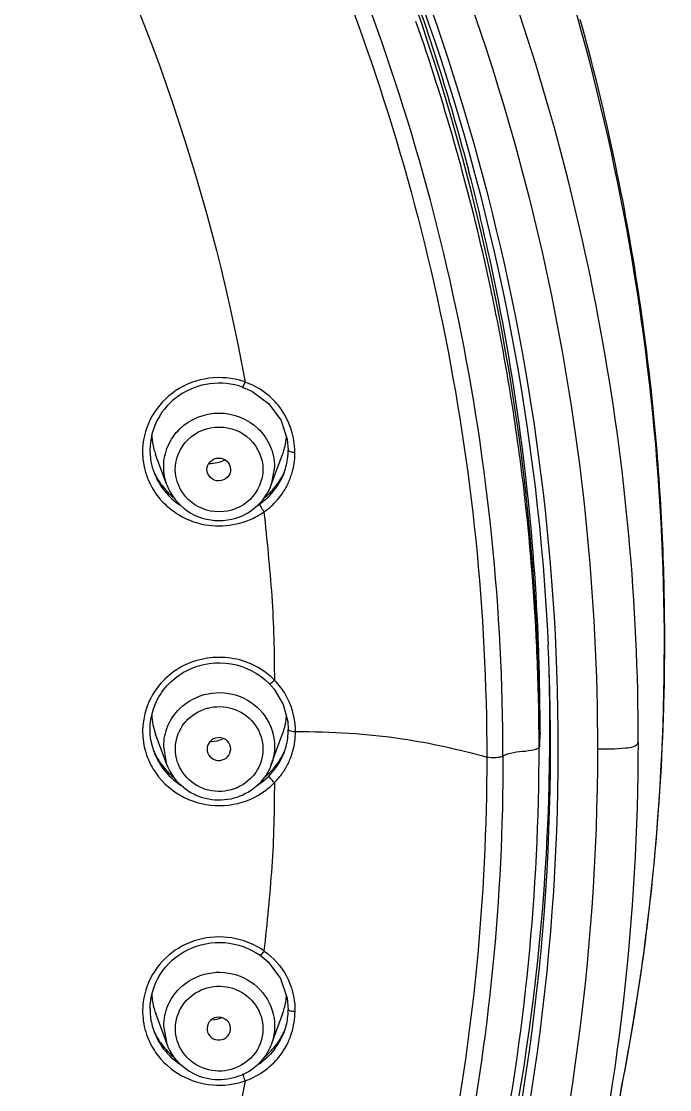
# Model space of a CAD drawing. Extents: x 4680 to 5808, y -3 to 824.
# Drawn here: x 5244.88 to 5261.5, y 532.68 to 560.05 of the extents above; entities that cross this region are included whole.
import ezdxf

# ---------------------------------------------------------------- set-up
doc = ezdxf.new("R2010")
doc.units = 0
doc.header["$LTSCALE"] = 4
doc.header["$MEASUREMENT"] = 0
for name, color, linetype in [('F3A55-R01_DXF_CONTINUOUS_LINE', 7, 'CONTINUOUS'), ('F3A55-R02_DXF_CONTINUOUS_LINE', 7, 'CONTINUOUS'), ('F3A55-R05_DXF_CONTINUOUS_LINE', 7, 'CONTINUOUS')]:
    doc.layers.add(name, color=color, linetype=linetype)

msp = doc.modelspace()

# ---------------------------------------------------------------- linework, layer by layer
at = {"layer": 'F3A55-R01_DXF_CONTINUOUS_LINE', "color": 7, "linetype": 'Continuous'}
for p, q in [((5261.347, 542.211), (5261.355, 542.474)), ((5261.328, 541.701), (5261.338, 541.954)), ((5261.338, 541.954), (5261.347, 542.211)), ((5261.317, 541.45), (5261.328, 541.701)), ((5261.305, 541.201), (5261.317, 541.45)), ((5261.292, 540.953), (5261.305, 541.201)), ((5261.278, 540.706), (5261.292, 540.953)), ((5261.264, 540.461), (5261.278, 540.706)), ((5261.248, 540.217), (5261.264, 540.461)), ((5261.231, 539.975), (5261.248, 540.217)), ((5261.214, 539.734), (5261.231, 539.975)), ((5261.176, 539.257), (5261.195, 539.495)), ((5261.195, 539.495), (5261.214, 539.734)), ((5261.156, 539.02), (5261.176, 539.257)), ((5261.135, 538.785), (5261.156, 539.02)), ((5261.113, 538.551), (5261.135, 538.785)), ((5261.091, 538.318), (5261.113, 538.551)), ((5261.068, 538.087), (5261.091, 538.318)), ((5261.044, 537.857), (5261.068, 538.087)), ((5260.98, 537.288), (5261.006, 537.515)), ((5260.926, 536.838), (5260.953, 537.062)), ((5260.953, 537.062), (5260.98, 537.288)), ((5260.898, 536.615), (5260.926, 536.838)), ((5260.869, 536.393), (5260.898, 536.615)), ((5260.84, 536.172), (5260.869, 536.393)), ((5260.779, 535.734), (5260.81, 535.953)), ((5260.81, 535.953), (5260.84, 536.172)), ((5260.747, 535.517), (5260.779, 535.734)), ((5260.715, 535.301), (5260.747, 535.517)), ((5260.682, 535.086), (5260.715, 535.301)), ((5260.615, 534.659), (5260.649, 534.872)), ((5260.649, 534.872), (5260.682, 535.086)), ((5260.58, 534.448), (5260.615, 534.659)), ((5260.545, 534.237), (5260.58, 534.448)), ((5260.473, 533.819), (5260.509, 534.027)), ((5260.509, 534.027), (5260.545, 534.237)), ((5260.436, 533.611), (5260.473, 533.819)), ((5260.398, 533.404), (5260.436, 533.611)), ((5260.321, 532.994), (5260.36, 533.198)), ((5260.36, 533.198), (5260.398, 533.404)), ((5260.282, 532.79), (5260.321, 532.994)), ((5260.242, 532.587), (5260.282, 532.79))]:
    msp.add_line(p, q, dxfattribs=at)
at = {"layer": 'F3A55-R01_DXF_CONTINUOUS_LINE', "color": 9, "linetype": 'Continuous'}
msp.add_line((5258.181, 541.837), (5258.181, 541.787), dxfattribs=at)
at = {"layer": 'F3A55-R01_DXF_CONTINUOUS_LINE', "color": 7, "linetype": 'Continuous'}
for points in [[(5261.355, 542.474), (5261.359, 542.609), (5261.362, 542.747), (5261.366, 542.887), (5261.369, 543.03), (5261.371, 543.176), (5261.374, 543.323), (5261.376, 543.473), (5261.377, 543.624), (5261.378, 543.777), (5261.379, 543.931), (5261.38, 544.087), (5261.38, 544.243), (5261.379, 544.4), (5261.379, 544.558), (5261.377, 544.716), (5261.376, 544.875), (5261.374, 545.034), (5261.371, 545.194), (5261.368, 545.354), (5261.365, 545.515), (5261.361, 545.677), (5261.357, 545.839), (5261.352, 546.001), (5261.347, 546.165), (5261.341, 546.329), (5261.335, 546.493), (5261.328, 546.658), (5261.321, 546.824), (5261.314, 546.991), (5261.306, 547.158), (5261.297, 547.326), (5261.288, 547.494), (5261.278, 547.663), (5261.268, 547.833), (5261.257, 548.004), (5261.246, 548.175), (5261.234, 548.348), (5261.222, 548.521), (5261.209, 548.694), (5261.195, 548.869), (5261.181, 549.044), (5261.167, 549.22), (5261.151, 549.397), (5261.135, 549.575), (5261.119, 549.753), (5261.102, 549.932), (5261.084, 550.113), (5261.066, 550.294), (5261.047, 550.476), (5261.027, 550.658), (5261.006, 550.842), (5260.985, 551.027), (5260.964, 551.212), (5260.941, 551.399), (5260.918, 551.586), (5260.894, 551.774), (5260.869, 551.964), (5260.844, 552.154), (5260.818, 552.345), (5260.791, 552.538), (5260.763, 552.733), (5260.734, 552.929), (5260.704, 553.127), (5260.673, 553.328), (5260.641, 553.531), (5260.608, 553.736), (5260.574, 553.944), (5260.539, 554.155), (5260.502, 554.368), (5260.464, 554.584), (5260.425, 554.802), (5260.384, 555.022), (5260.343, 555.244), (5260.3, 555.469), (5260.256, 555.696), (5260.21, 555.925), (5260.163, 556.155), (5260.115, 556.388), (5260.065, 556.623), (5260.014, 556.859), (5259.962, 557.097), (5259.908, 557.337), (5259.853, 557.578), (5259.796, 557.821), (5259.738, 558.066), (5259.678, 558.313), (5259.617, 558.561), (5259.554, 558.812), (5259.489, 559.065), (5259.422, 559.32), (5259.354, 559.578), (5259.284, 559.838), (5259.212, 560.1)], [(5261.006, 537.515), (5261.019, 537.628), (5261.044, 537.857)]]:
    msp.add_lwpolyline(points, dxfattribs=at)
at = {"layer": 'F3A55-R01_DXF_CONTINUOUS_LINE', "color": 9, "linetype": 'Continuous'}
for centre, radius, start, end in [((5201.45, 541.899), 56.742, 14.6001, 19.9877), ((5201.598, 541.94), 56.588, 11.1758, 14.5979), ((5201.807, 541.983), 56.375, 6.4385, 11.1741), ((5201.819, 541.986), 56.362, 2.0884, 6.4365), ((5201.91, 541.991), 56.271, 1.4399, 2.0872), ((5201.955, 541.992), 56.226, 0.4255, 1.44), ((5201.99, 541.918), 56.444, 359.5204, 1.5345), ((5202.007, 541.992), 56.175, 359.8419, 0.4254), ((5202.019, 541.992), 56.162, 359.4655, 359.7909), ((5201.787, 541.931), 56.648, 344.7596, 359.5098), ((5201.79, 541.618), 58.912, 346.93958, 359.9729)]:
    msp.add_arc(centre, radius, start, end, dxfattribs=at)
at = {"layer": 'F3A55-R01_DXF_CONTINUOUS_LINE', "color": 7, "linetype": 'Continuous'}
msp.add_arc((5202.115, 541.459), 56.335, 2.0053, 2.667, dxfattribs=at)
at = {"layer": 'F3A55-R01_DXF_CONTINUOUS_LINE', "color": 9, "linetype": 'Continuous'}
for points, knots in [([(5208.603, 604.42), (5212.915, 603.719), (5221.405, 601.45), (5233.139, 595.564), (5243.376, 587.456), (5251.664, 577.468), (5257.642, 566.031), (5261.049, 553.636), (5261.733, 540.831), (5260.353, 532.385), (5259.226, 528.295)], [0, 0, 0, 0, 0.127243, 0.253926, 0.379839, 0.504913, 0.62922, 0.752956, 0.876436, 1, 1, 1, 1]), ([(5260.701, 541.59), (5260.702, 548.649), (5258.08, 562.95), (5246.804, 581.613), (5229.646, 595.364), (5215.659, 600.149), (5208.494, 601.312)], [0, 0, 0, 0, 0.246653, 0.495135, 0.746378, 1, 1, 1, 1]), ([(5136.653, 541.394), (5136.652, 545.286), (5137.446, 553.103), (5140.973, 564.353), (5146.701, 574.72), (5154.403, 583.801), (5163.787, 591.248), (5178.025, 598.619), (5198.143, 602.507), (5218.262, 598.624), (5232.504, 591.262), (5241.888, 583.814), (5249.597, 574.74), (5255.327, 564.374), (5258.858, 553.126), (5259.654, 545.309), (5259.654, 541.417)], [0, 0, 0, 0, 0.061575, 0.123304, 0.185315, 0.247693, 0.310467, 0.373601, 0.500005, 0.626397, 0.689539, 0.752312, 0.814687, 0.876699, 0.938429, 1, 1, 1, 1]), ([(5258.614, 543.436), (5258.44, 548.283), (5256.829, 557.997), (5250.79, 571.486), (5241.516, 583.112), (5233.571, 589.131), (5229.295, 591.616)], [0, 0, 0, 0, 0.247793, 0.496678, 0.747332, 1, 1, 1, 1]), ([(5225.799, 489.572), (5230.801, 492.071), (5240.126, 498.459), (5250.827, 511.473), (5257.376, 526.874), (5258.607, 537.96), (5258.416, 543.43)], [0, 0, 0, 0, 0.252968, 0.503673, 0.752384, 1, 1, 1, 1]), ([(5225.89, 489.351), (5230.913, 491.859), (5240.276, 498.274), (5251.015, 511.345), (5257.584, 526.812), (5258.811, 537.944), (5258.614, 543.436)], [0, 0, 0, 0, 0.252969, 0.503672, 0.752383, 1, 1, 1, 1]), ([(5259.655, 541.417), (5259.649, 535.999), (5258.107, 525.076), (5251.295, 509.985), (5240.55, 497.244), (5231.295, 490.973), (5226.346, 488.495)], [0, 0, 0, 0, 0.247599, 0.496353, 0.747078, 1, 1, 1, 1]), ([(5259.655, 541.413), (5259.895, 541.411), (5260.2, 541.407), (5260.671, 541.473), (5260.702, 541.59)], [0, 0, 0, 0, 0.665429, 1, 1, 1, 1])]:
    msp.add_open_spline(points, degree=3, knots=knots, dxfattribs=at)
at = {"layer": 'F3A55-R01_DXF_CONTINUOUS_LINE', "color": 7, "linetype": 'Continuous'}
msp.add_open_spline([(5247.83, 574.536), (5250.982, 570.1), (5256.053, 560.314), (5258.137, 549.487), (5258.389, 544.08)], degree=3, knots=[0, 0, 0, 0, 0.501376, 1, 1, 1, 1], dxfattribs=at)
at = {"layer": 'F3A55-R02_DXF_CONTINUOUS_LINE', "color": 7, "linetype": 'Continuous'}
for p, q in [((5250.555, 550.68), (5250.791, 550.578)), ((5251.697, 549.345), (5251.722, 549.065)), ((5251.619, 548.492), (5251.56, 548.352)), ((5251.236, 543.087), (5251.362, 542.945)), ((5251.236, 543.087), (5251.236, 543.087)), ((5258.156, 541.835), (5258.156, 541.468)), ((5258.156, 541.468), (5258.156, 541.468)), ((5251.621, 541.331), (5251.608, 541.295)), ((5251, 536.124), (5251.205, 535.955)), ((5251.699, 535.025), (5251.724, 534.737)), ((5251.62, 534.161), (5251.486, 533.882))]:
    msp.add_line(p, q, dxfattribs=at)
for points in [[(5250.791, 550.578), (5251.218, 550.266), (5251.53, 549.841), (5251.697, 549.345)], [(5251.362, 542.945), (5251.594, 542.553), (5251.711, 542.116), (5251.725, 541.907)], [(5251.205, 535.955), (5251.526, 535.529), (5251.699, 535.025)]]:
    msp.add_lwpolyline(points, dxfattribs=at)
at = {"layer": 'F3A55-R02_DXF_CONTINUOUS_LINE', "color": 9, "linetype": 'Continuous'}
for centre, radius, start, end in [((5201.406, 541.351), 56.763, 15.9615, 19.2371), ((5201.59, 541.405), 56.571, 15.2107, 15.96), ((5201.62, 541.414), 56.54, 11.9974, 15.2107), ((5201.682, 541.427), 56.477, 11.4617, 11.9968), ((5201.742, 541.439), 56.416, 9.2389, 11.462), ((5249.962, 548.937), 1.987, 70.7484, 71.8084), ((5201.863, 541.459), 56.293, 6.7776, 9.2385), ((5249.816, 549.024), 1.828, 177.3424, 179.2548), ((5249.299, 548.928), 2.598, 1.9295, 3.7241), ((5249.845, 549.026), 1.857, 179.3267, 197.612), ((5250.036, 549.005), 1.86, 346.349, 0.3298), ((5250.044, 549.003), 1.852, 341.7574, 346.3372), ((5249.835, 549.025), 1.847, 197.66, 199.7173), ((5249.871, 549.039), 1.885, 199.7612, 213.0689), ((5249.881, 549.091), 1.707, 200.4459, 215.554), ((5250.039, 549.082), 1.687, 323.2361, 334.3799), ((5250.064, 548.996), 1.83, 332.3349, 337.0197), ((5250.052, 549.001), 1.843, 337.0209, 341.7566), ((5249.874, 549.041), 1.889, 213.0688, 216.5678), ((5249.889, 549.097), 1.717, 215.5506, 219.1303), ((5249.977, 549.129), 1.764, 305.2842, 323.2115), ((5250.048, 549.006), 1.85, 318.8992, 332.2892), ((5201.799, 541.453), 56.357, 2.6285, 6.7766), ((5250.008, 549.043), 1.904, 305.2852, 318.8383), ((5249.962, 549.115), 1.99, 292.7227, 305.1763), ((5249.98, 549.128), 1.762, 302.0674, 305.2297), ((5201.924, 541.459), 56.232, 0.3822, 2.6284), ((5249.807, 541.592), 2.225, 44.9568, 46.7676), ((5249.422, 541.805), 2.489, 1.2484, 3.0044), ((5202.048, 541.46), 56.108, 0.0083, 0.3816), ((5249.881, 541.926), 1.706, 200.4411, 216.4355), ((5250.042, 541.918), 1.685, 330.285, 338.3225), ((5250.035, 541.868), 1.879, 329.9264, 339.7199), ((5250.119, 541.834), 1.788, 339.7955, 341.0169), ((5250.155, 541.822), 1.75, 341.0083, 344.7888), ((5250.002, 541.941), 1.731, 315.4026, 324.119), ((5250.009, 541.936), 1.722, 324.1171, 330.2931), ((5249.994, 541.889), 1.925, 325.4003, 329.9956), ((5249.975, 541.971), 1.771, 302.3287, 315.3243), ((5250.079, 541.829), 1.821, 315.6896, 325.4495), ((5249.958, 534.594), 2.002, 56.2795, 71.519), ((5249.989, 534.644), 1.943, 54.7824, 56.2216), ((5249.84, 534.696), 1.85, 172.6145, 190.1103), ((5250.049, 534.703), 1.849, 359.6211, 1.782), ((5249.861, 534.704), 1.872, 190.232, 207.6341), ((5250.025, 534.69), 1.871, 331.2898, 340.8022), ((5250.045, 534.682), 1.85, 340.8218, 342.6275), ((5249.872, 534.712), 1.886, 207.6895, 214.7773), ((5250.052, 534.738), 1.67, 323.3657, 329.1723), ((5250.016, 534.695), 1.882, 327.6437, 331.292), ((5250.014, 534.696), 1.884, 324.2126, 327.6434), ((5249.927, 534.804), 1.768, 235.8005, 238.2314), ((5249.97, 534.821), 1.787, 302.1461, 305.8647)]:
    msp.add_arc(centre, radius, start, end, dxfattribs=at)
at = {"layer": 'F3A55-R02_DXF_CONTINUOUS_LINE', "color": 7, "linetype": 'Continuous'}
for centre, radius, start, end in [((5249.849, 549.077), 1.672, 180.0402, 193.1312), ((5250.087, 549.067), 1.636, 359.3037, 0.0718), ((5250.056, 549.07), 1.666, 341.5874, 355.3787), ((5250.079, 549.067), 1.644, 355.4118, 359.3009), ((5249.848, 549.077), 1.671, 193.1455, 197.562), ((5249.858, 549.206), 1.725, 201.561, 204.2347), ((5249.856, 549.079), 1.679, 197.5611, 200.3777), ((5250.042, 549.207), 1.727, 335.665, 337.4001), ((5250.06, 549.069), 1.662, 339.6861, 341.5721), ((5249.88, 549.217), 1.75, 204.2646, 216.9006), ((5250.021, 549.218), 1.751, 323.1107, 330.653), ((5250.031, 549.212), 1.74, 330.6563, 335.6608), ((5249.914, 549.245), 1.794, 216.9688, 230.4679), ((5249.988, 549.245), 1.794, 309.5552, 323.0474), ((5201.869, 541.827), 56.287, 0.0085, 2.2482), ((5250.05, 541.913), 1.675, 344.9577, 359.95), ((5249.84, 541.91), 1.662, 189.4393, 197.9326), ((5249.859, 542.042), 1.726, 201.9323, 204.2317), ((5249.854, 541.914), 1.676, 197.9252, 200.3681), ((5250.046, 542.042), 1.724, 335.7676, 338.6944), ((5250.055, 541.911), 1.67, 339.6585, 342.7474), ((5250.051, 541.913), 1.675, 342.7471, 344.948), ((5249.876, 542.05), 1.744, 204.2441, 212.558), ((5250.022, 542.053), 1.751, 323.1141, 334.4969), ((5250.038, 542.045), 1.732, 334.5189, 335.7689), ((5249.956, 541.933), 1.987, 208.0075, 214.8508), ((5249.882, 542.054), 1.751, 212.5564, 216.9072), ((5249.915, 542.081), 1.794, 216.9687, 230.461), ((5249.994, 542.076), 1.787, 312.1405, 323.067), ((5249.98, 542.091), 1.807, 309.5618, 312.1562), ((5249.832, 534.748), 1.653, 180.0171, 184.9021), ((5249.861, 534.751), 1.683, 184.9171, 198.5092), ((5250.042, 534.747), 1.683, 342.4089, 355.2988), ((5250.08, 534.742), 1.644, 355.3403, 359.9372), ((5249.845, 534.746), 1.665, 198.5364, 200.3703), ((5249.861, 534.878), 1.727, 202.5446, 204.2339), ((5249.877, 534.886), 1.744, 204.2467, 212.5683), ((5250.024, 534.889), 1.75, 323.1153, 335.5428), ((5250.046, 534.878), 1.726, 335.5712, 338.2033), ((5250.031, 534.75), 1.694, 339.6628, 342.4131), ((5249.883, 534.889), 1.751, 212.5666, 216.9072), ((5249.916, 534.917), 1.794, 216.9687, 230.461), ((5249.99, 534.917), 1.794, 309.5483, 323.0474)]:
    msp.add_arc(centre, radius, start, end, dxfattribs=at)
at = {"layer": 'F3A55-R02_DXF_CONTINUOUS_LINE', "color": 9, "linetype": 'Continuous'}
for points, knots in [([(5257.231, 541.226), (5257.231, 544.965), (5256.466, 552.473), (5253.073, 563.278), (5247.568, 573.235), (5240.165, 581.954), (5231.151, 589.104), (5220.874, 594.414), (5209.733, 597.681), (5202.003, 598.415), (5198.144, 598.415)], [0, 0, 0, 0, 0.123011, 0.246323, 0.370202, 0.494815, 0.620217, 0.746344, 0.873021, 1, 1, 1, 1]), ([(5198.144, 597.99), (5201.976, 597.991), (5209.652, 597.262), (5220.714, 594.018), (5230.918, 588.746), (5239.868, 581.646), (5247.219, 572.988), (5252.685, 563.102), (5256.054, 552.373), (5256.814, 544.918), (5256.814, 541.205)], [0, 0, 0, 0, 0.126979, 0.253656, 0.379783, 0.505185, 0.629798, 0.753677, 0.876989, 1, 1, 1, 1]), ([(5207.391, 592.649), (5212.701, 591.744), (5223.078, 588.351), (5236.348, 578.955), (5246.115, 566.116), (5249.676, 555.977), (5250.617, 550.812)], [0, 0, 0, 0, 0.253201, 0.504427, 0.75322, 1, 1, 1, 1]), ([(5250.582, 550.824), (5250.297, 550.918), (5249.676, 550.976), (5248.809, 550.654), (5248.176, 549.989), (5248.003, 549.401), (5247.99, 549.109)], [0, 0, 0, 0, 0.253171, 0.505365, 0.754227, 1, 1, 1, 1]), ([(5250.555, 550.681), (5250.559, 550.68), (5250.568, 550.698), (5250.588, 550.735), (5250.605, 550.78), (5250.617, 550.812)], [0, 0, 0, 0, 0.081365, 0.299365, 1, 1, 1, 1]), ([(5251.892, 549.097), (5251.868, 549.466), (5251.619, 550.219), (5250.971, 550.686), (5250.617, 550.812)], [0, 0, 0, 0, 0.4963, 1, 1, 1, 1]), ([(5251.722, 549.065), (5251.723, 549.045), (5251.803, 549.021), (5251.854, 549.016), (5251.896, 549.015)], [0, 0, 0, 0, 0.324919, 1, 1, 1, 1]), ([(5251.108, 547.489), (5251.078, 547.529), (5251.038, 547.586), (5251.006, 547.653), (5250.994, 547.68), (5250.996, 547.689)], [0, 0, 0, 0, 0.649864, 0.884517, 1, 1, 1, 1]), ([(5251.381, 543.164), (5251.372, 543.525), (5251.37, 544.248), (5251.316, 545.331), (5251.219, 546.41), (5251.149, 547.13), (5251.108, 547.489)], [0, 0, 0, 0, 0.249978, 0.499905, 0.749971, 1, 1, 1, 1]), ([(5251.331, 543.213), (5251.184, 543.351), (5250.848, 543.589), (5250.067, 543.825), (5249.013, 543.672), (5248.095, 542.804), (5247.95, 541.966), (5248.01, 541.581)], [0, 0, 0, 0, 0.126565, 0.254122, 0.506486, 0.755159, 1, 1, 1, 1]), ([(5251.237, 543.088), (5251.25, 543.077), (5251.31, 543.123), (5251.345, 543.148), (5251.372, 543.174)], [0, 0, 0, 0, 0.315408, 1, 1, 1, 1]), ([(5251.725, 541.907), (5251.726, 541.886), (5251.813, 541.864), (5251.867, 541.86), (5251.911, 541.859)], [0, 0, 0, 0, 0.326815, 1, 1, 1, 1]), ([(5251.911, 541.859), (5252.826, 541.855), (5254.485, 541.771), (5256.101, 541.398), (5256.814, 541.205)], [0, 0, 0, 0, 0.553403, 1, 1, 1, 1]), ([(5258.156, 541.468), (5258.156, 541.45), (5258.112, 541.41), (5257.972, 541.364), (5257.729, 541.344), (5257.459, 541.314), (5257.289, 541.264), (5257.231, 541.226)], [0, 0, 0, 0, 0.055252, 0.155029, 0.469266, 0.787763, 1, 1, 1, 1]), ([(5257.231, 541.226), (5257.232, 537.599), (5256.515, 530.318), (5253.325, 519.814), (5248.138, 510.083), (5241.146, 501.484), (5232.602, 494.325), (5222.817, 488.863), (5212.149, 485.292), (5204.696, 484.257), (5200.958, 484.085)], [0, 0, 0, 0, 0.123071, 0.246424, 0.370316, 0.49491, 0.620269, 0.746349, 0.872998, 1, 1, 1, 1]), ([(5256.814, 541.205), (5256.815, 537.609), (5256.104, 530.388), (5252.944, 519.969), (5247.807, 510.316), (5240.879, 501.783), (5232.414, 494.675), (5222.717, 489.246), (5212.142, 485.689), (5204.753, 484.65), (5201.046, 484.473)], [0, 0, 0, 0, 0.123073, 0.246428, 0.370321, 0.494914, 0.620272, 0.74635, 0.872998, 1, 1, 1, 1]), ([(5257.231, 541.226), (5257.179, 541.191), (5257.029, 541.185), (5256.889, 541.185), (5256.814, 541.205)], [0, 0, 0, 0, 0.447699, 1, 1, 1, 1]), ([(5251.372, 540.547), (5251.335, 540.581), (5251.286, 540.631), (5251.247, 540.691), (5251.232, 540.717), (5251.235, 540.726)], [0, 0, 0, 0, 0.65404, 0.886151, 1, 1, 1, 1]), ([(5251.11, 536.231), (5251.15, 536.591), (5251.221, 537.31), (5251.317, 538.39), (5251.371, 539.473), (5251.372, 540.195), (5251.381, 540.557)], [0, 0, 0, 0, 0.250029, 0.500095, 0.750022, 1, 1, 1, 1]), ([(5250.593, 536.493), (5250.319, 536.584), (5249.726, 536.647), (5248.886, 536.366), (5248.248, 535.762), (5248.042, 535.212), (5248.005, 534.934)], [0, 0, 0, 0, 0.252904, 0.505053, 0.754107, 1, 1, 1, 1]), ([(5251.001, 536.124), (5251.015, 536.117), (5251.059, 536.176), (5251.088, 536.203), (5251.11, 536.231)], [0, 0, 0, 0, 0.307994, 1, 1, 1, 1]), ([(5251.11, 536.231), (5251.344, 536.066), (5251.74, 535.621), (5251.888, 535.045), (5251.897, 534.761)], [0, 0, 0, 0, 0.501953, 1, 1, 1, 1]), ([(5251.724, 534.737), (5251.725, 534.717), (5251.807, 534.697), (5251.856, 534.692), (5251.898, 534.691)], [0, 0, 0, 0, 0.319667, 1, 1, 1, 1]), ([(5248.975, 533.048), (5249.22, 532.911), (5249.777, 532.742), (5250.354, 532.815), (5250.62, 532.908)], [0, 0, 0, 0, 0.499375, 1, 1, 1, 1]), ([(5250.62, 532.908), (5250.602, 532.954), (5250.582, 533.014), (5250.566, 533.074), (5250.563, 533.087)], [0, 0, 0, 0, 0.788352, 1, 1, 1, 1]), ([(5250.62, 532.908), (5250.104, 530.071), (5248.574, 524.465), (5244.871, 516.565), (5239.858, 509.373), (5231.62, 500.998), (5218.792, 493.244), (5207.044, 490.677), (5201.139, 490.356)], [0, 0, 0, 0, 0.123276, 0.246976, 0.37126, 0.496205, 0.747178, 1, 1, 1, 1])]:
    msp.add_open_spline(points, degree=3, knots=knots, dxfattribs=at)
at = {"layer": 'F3A55-R02_DXF_CONTINUOUS_LINE', "color": 7, "linetype": 'Continuous'}
for points, knots in [([(5258.113, 544.035), (5257.901, 549.433), (5255.894, 560.254), (5250.891, 570.051), (5247.769, 574.496)], [0, 0, 0, 0, 0.498642, 1, 1, 1, 1]), ([(5250.555, 550.68), (5250.289, 550.773), (5249.708, 550.834), (5248.897, 550.529), (5248.318, 549.897), (5248.178, 549.342), (5248.178, 549.071)], [0, 0, 0, 0, 0.253987, 0.506749, 0.755278, 1, 1, 1, 1]), ([(5248.201, 541.637), (5248.143, 541.988), (5248.27, 542.758), (5249.12, 543.548), (5250.274, 543.711), (5250.979, 543.348), (5251.236, 543.087)], [0, 0, 0, 0, 0.244575, 0.493971, 0.747964, 1, 1, 1, 1]), ([(5200.612, 483.401), (5204.426, 483.552), (5212.034, 484.563), (5222.935, 488.151), (5232.941, 493.68), (5241.683, 500.952), (5248.842, 509.706), (5254.154, 519.623), (5257.422, 530.338), (5258.157, 537.768), (5258.156, 541.468)], [0, 0, 0, 0, 0.126971, 0.253597, 0.379663, 0.505021, 0.629623, 0.75353, 0.876905, 1, 1, 1, 1]), ([(5249.058, 540.169), (5249.335, 540.031), (5249.965, 539.886), (5250.594, 540.037), (5250.87, 540.179)], [0, 0, 0, 0, 0.499729, 1, 1, 1, 1]), ([(5248.18, 534.743), (5248.18, 535.053), (5248.367, 535.693), (5249.115, 536.349), (5250.1, 536.537), (5250.738, 536.309), (5251, 536.124)], [0, 0, 0, 0, 0.24465, 0.493956, 0.747367, 1, 1, 1, 1])]:
    msp.add_open_spline(points, degree=3, knots=knots, dxfattribs=at)
at = {"layer": 'F3A55-R02_DXF_CONTINUOUS_LINE', "color": 9, "linetype": 'Continuous'}
for points in [[(5248.557, 548.013), (5248.67, 547.875), (5248.805, 547.753), (5248.954, 547.656)], [(5248.356, 547.916), (5248.596, 547.593), (5248.957, 547.34), (5249.34, 547.218)], [(5249.34, 547.218), (5249.782, 547.078), (5250.302, 547.101), (5250.73, 547.28)], [(5251.654, 542.806), (5251.578, 542.935), (5251.487, 543.058), (5251.381, 543.164)], [(5251.908, 541.936), (5251.892, 542.237), (5251.806, 542.545), (5251.654, 542.806)], [(5251.844, 541.363), (5251.888, 541.524), (5251.908, 541.692), (5251.911, 541.859)], [(5248.01, 541.581), (5248.042, 541.38), (5248.109, 541.182), (5248.201, 541)], [(5248.509, 540.913), (5248.634, 540.744), (5248.792, 540.596), (5248.969, 540.482)], [(5251.811, 534.13), (5251.867, 534.311), (5251.896, 534.502), (5251.898, 534.691)], [(5248.284, 534.166), (5248.343, 534.008), (5248.426, 533.857), (5248.529, 533.723)], [(5251.392, 533.742), (5251.288, 533.601), (5251.159, 533.476), (5251.017, 533.373)], [(5248.323, 533.636), (5248.49, 533.396), (5248.719, 533.19), (5248.975, 533.048)], [(5248.529, 533.723), (5248.642, 533.576), (5248.781, 533.446), (5248.934, 533.342)], [(5250.62, 532.908), (5250.982, 533.034), (5251.318, 533.283), (5251.542, 533.594)]]:
    msp.add_open_spline(points, degree=3, dxfattribs=at)
at = {"layer": 'F3A55-R02_DXF_CONTINUOUS_LINE', "color": 7, "linetype": 'Continuous'}
for points in [[(5248.325, 540.798), (5248.509, 540.534), (5248.769, 540.312), (5249.058, 540.169)], [(5250.87, 540.179), (5251.059, 540.276), (5251.232, 540.406), (5251.381, 540.557)]]:
    msp.add_open_spline(points, degree=3, dxfattribs=at)
at = {"layer": 'F3A55-R05_DXF_CONTINUOUS_LINE', "color": 7, "linetype": 'Continuous'}
for p, q in [((5248.613, 548.176), (5248.323, 548.958)), ((5251.289, 548.177), (5251.579, 548.959)), ((5248.614, 541.012), (5248.324, 541.794)), ((5251.29, 541.013), (5251.58, 541.795)), ((5250.223, 541.309), (5250.248, 541.409)), ((5248.615, 533.848), (5248.325, 534.63)), ((5251.326, 533.942), (5251.581, 534.63)), ((5250.226, 534.147), (5250.244, 534.205))]:
    msp.add_line(p, q, dxfattribs=at)
at = {"layer": 'F3A55-R05_DXF_CONTINUOUS_LINE', "color": 9, "linetype": 'Continuous'}
for p, q in [((5251.373, 548.642), (5251.289, 548.177)), ((5248.614, 541.012), (5248.531, 541.478)), ((5248.615, 533.848), (5248.532, 534.313))]:
    msp.add_line(p, q, dxfattribs=at)
at = {"layer": 'F3A55-R05_DXF_CONTINUOUS_LINE', "color": 7, "linetype": 'Continuous'}
for centre, radius, start, end in [((5249.86, 549.528), 1.639, 183.0948, 195.3879), ((5250.042, 549.528), 1.639, 344.3651, 356.8874), ((5249.849, 549.525), 1.628, 195.3927, 200.3675), ((5250.053, 549.525), 1.627, 339.6484, 344.3591), ((5249.863, 542.364), 1.642, 182.9159, 200.3213), ((5250.043, 542.363), 1.639, 344.595, 357.0609), ((5250.054, 542.361), 1.628, 339.6489, 344.5905), ((5249.862, 535.199), 1.639, 182.896, 195.388), ((5250.044, 535.199), 1.639, 344.3651, 357.0222), ((5249.851, 535.196), 1.628, 195.3927, 200.3675), ((5250.055, 535.196), 1.627, 339.6484, 344.3591)]:
    msp.add_arc(centre, radius, start, end, dxfattribs=at)
msp.add_ellipse((5249.942, 548.572), major_axis=(0.303, 0.002), ratio=0.966587, dxfattribs=at)
for centre, major_axis, ratio, start_param, end_param in [((5249.687, 549.639), (0.945, 0.007), 0.966587, -1.569385, -1.128669), ((5249.945, 541.409), (0.303, 0), 0.966558, 0, 5.92468), ((5249.69, 542.511), (0.943, 0), 0.966558, -1.506615, -1.188258), ((5249.944, 534.246), (0.303, -0.002), 0.966587, -0.13501, 5.940736), ((5249.689, 535.383), (0.945, -0.006), 0.966587, -1.45567, -1.226392)]:
    msp.add_ellipse(centre, major_axis=major_axis, ratio=ratio, start_param=start_param, end_param=end_param, dxfattribs=at)
at = {"layer": 'F3A55-R05_DXF_CONTINUOUS_LINE', "color": 9, "linetype": 'Continuous'}
for points, knots in [([(5248.53, 548.642), (5248.53, 548.821), (5248.605, 549.185), (5249.023, 549.792), (5249.951, 550.169), (5250.878, 549.793), (5251.297, 549.186), (5251.373, 548.822), (5251.373, 548.642)], [0, 0, 0, 0, 0.124293, 0.249668, 0.49999, 0.750316, 0.875702, 1, 1, 1, 1]), ([(5248.828, 548.573), (5248.828, 548.852), (5249.08, 549.437), (5249.951, 549.773), (5250.822, 549.437), (5251.074, 548.852), (5251.074, 548.574)], [0, 0, 0, 0, 0.247137, 0.499987, 0.752844, 1, 1, 1, 1]), ([(5251.074, 548.574), (5251.074, 548.295), (5250.822, 547.71), (5249.951, 547.374), (5249.081, 547.71), (5248.828, 548.295), (5248.828, 548.573)], [0, 0, 0, 0, 0.247137, 0.499987, 0.752844, 1, 1, 1, 1]), ([(5248.941, 542.445), (5249.136, 542.637), (5249.656, 542.908), (5250.518, 542.828), (5251.199, 542.299), (5251.374, 541.746), (5251.374, 541.478)], [0, 0, 0, 0, 0.251321, 0.504345, 0.754245, 1, 1, 1, 1]), ([(5249.153, 542.173), (5249.308, 542.324), (5249.718, 542.539), (5250.399, 542.475), (5250.937, 542.058), (5251.075, 541.621), (5251.075, 541.409)], [0, 0, 0, 0, 0.251337, 0.504345, 0.754229, 1, 1, 1, 1]), ([(5248.531, 541.478), (5248.531, 541.656), (5248.604, 542.016), (5248.813, 542.319), (5248.941, 542.445)], [0, 0, 0, 0, 0.497793, 1, 1, 1, 1]), ([(5248.829, 541.409), (5248.829, 541.618), (5248.921, 541.908), (5249.102, 542.123), (5249.153, 542.173)], [0, 0, 0, 0, 0.745726, 1, 1, 1, 1]), ([(5250.751, 540.646), (5250.596, 540.494), (5250.186, 540.28), (5249.505, 540.343), (5248.967, 540.761), (5248.829, 541.198), (5248.829, 541.409)], [0, 0, 0, 0, 0.251337, 0.504345, 0.754229, 1, 1, 1, 1]), ([(5251.075, 541.409), (5251.075, 541.2), (5250.984, 540.911), (5250.802, 540.696), (5250.751, 540.646)], [0, 0, 0, 0, 0.745726, 1, 1, 1, 1]), ([(5248.942, 535.281), (5249.137, 535.472), (5249.657, 535.744), (5250.519, 535.663), (5251.2, 535.135), (5251.375, 534.582), (5251.375, 534.314)], [0, 0, 0, 0, 0.251321, 0.504345, 0.754245, 1, 1, 1, 1]), ([(5248.532, 534.313), (5248.532, 534.491), (5248.605, 534.852), (5248.814, 535.155), (5248.942, 535.281)], [0, 0, 0, 0, 0.497793, 1, 1, 1, 1]), ([(5249.154, 535.009), (5249.309, 535.16), (5249.719, 535.375), (5250.4, 535.311), (5250.938, 534.894), (5251.076, 534.457), (5251.076, 534.245)], [0, 0, 0, 0, 0.251337, 0.504345, 0.754229, 1, 1, 1, 1]), ([(5248.83, 534.245), (5248.83, 534.454), (5248.922, 534.744), (5249.103, 534.959), (5249.154, 535.009)], [0, 0, 0, 0, 0.745726, 1, 1, 1, 1]), ([(5250.752, 533.481), (5250.597, 533.33), (5250.187, 533.116), (5249.506, 533.179), (5248.968, 533.597), (5248.83, 534.033), (5248.83, 534.245)], [0, 0, 0, 0, 0.251337, 0.504345, 0.754229, 1, 1, 1, 1]), ([(5251.076, 534.245), (5251.076, 534.036), (5250.985, 533.746), (5250.803, 533.531), (5250.752, 533.481)], [0, 0, 0, 0, 0.745726, 1, 1, 1, 1])]:
    msp.add_open_spline(points, degree=3, knots=knots, dxfattribs=at)
for points in [[(5248.613, 548.176), (5248.559, 548.324), (5248.53, 548.484), (5248.53, 548.642)], [(5251.374, 541.478), (5251.374, 541.32), (5251.345, 541.16), (5251.29, 541.013)], [(5251.375, 534.314), (5251.375, 534.156), (5251.346, 533.996), (5251.291, 533.848)]]:
    msp.add_open_spline(points, degree=3, dxfattribs=at)
at = {"layer": 'F3A55-R05_DXF_CONTINUOUS_LINE', "color": 7, "linetype": 'Continuous'}
for points, knots in [([(5248.613, 548.176), (5248.711, 547.913), (5249.089, 547.434), (5249.951, 547.175), (5250.814, 547.435), (5251.191, 547.913), (5251.289, 548.177)], [0, 0, 0, 0, 0.248628, 0.500003, 0.751375, 1, 1, 1, 1]), ([(5250.77, 540.35), (5250.593, 540.228), (5250.176, 540.065), (5249.512, 540.114), (5248.936, 540.443), (5248.688, 540.813), (5248.614, 541.012)], [0, 0, 0, 0, 0.250689, 0.502054, 0.752115, 1, 1, 1, 1]), ([(5250.771, 533.185), (5250.594, 533.064), (5250.177, 532.9), (5249.513, 532.95), (5248.937, 533.279), (5248.689, 533.649), (5248.615, 533.848)], [0, 0, 0, 0, 0.250689, 0.502054, 0.752115, 1, 1, 1, 1])]:
    msp.add_open_spline(points, degree=3, knots=knots, dxfattribs=at)
for points in [[(5251.29, 541.013), (5251.241, 540.88), (5251.17, 540.754), (5251.083, 540.642)], [(5251.083, 540.642), (5250.995, 540.53), (5250.888, 540.43), (5250.77, 540.35)], [(5251.291, 533.848), (5251.242, 533.716), (5251.171, 533.59), (5251.084, 533.478)], [(5251.084, 533.478), (5250.996, 533.366), (5250.889, 533.266), (5250.771, 533.185)]]:
    msp.add_open_spline(points, degree=3, dxfattribs=at)

doc.saveas('drawing.dxf')
